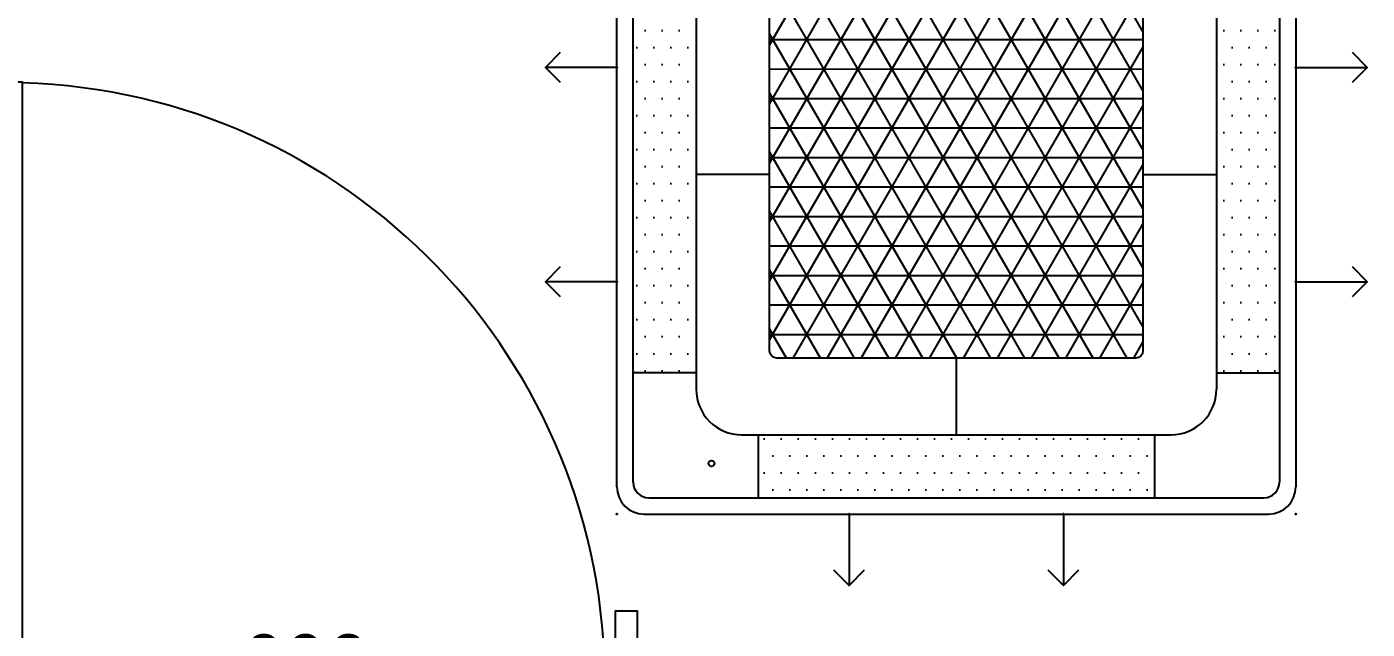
# Model space of a CAD drawing. Extents: x 11551484 to 2613213153046, y -2602833546311 to 14142.
# Drawn here: x 23025727 to 23027603, y -28525070 to -28524227 of the extents above; entities that cross this region are included whole.
import ezdxf
from ezdxf.enums import TextEntityAlignment as Align

# ---------------------------------------------------------------- set-up
doc = ezdxf.new("R2010")
doc.units = 0
doc.header["$LTSCALE"] = 1000
doc.header["$MEASUREMENT"] = 0
doc.header["$PDMODE"] = 35
doc.layers.get('0').update_dxf_attribs({"linetype": 'CONTINUOUS'})
for name, color, linetype in [('2.글자선', 60, 'CONTINUOUS'), ('CO-DO-FR', 7, 'CONTINUOUS'), ('CO-DOOR', 8, 'CONTINUOUS'), ('DVM_INDOOR', 7, 'CONTINUOUS'), ('DVM_UNIT_BP', 7, 'CONTINUOUS'), ('DVM_UNIT_DP', 4, 'CONTINUOUS'), ('DVM_UNIT_LP', 3, 'CONTINUOUS'), ('wall', 3, 'CONTINUOUS')]:
    doc.layers.add(name, color=color, linetype=linetype)
doc.styles.add('W-TEXT2', font='Dotum.ttf')

# ---------------------------------------------------------------- blocks, each defined once
blk = doc.blocks.new('D-401')
at = {"layer": 'CO-DO-FR'}
for points in [[(0, 200.0000000000036), (30, 200.0000000000036), (30, 0), (0, 0)], [(900, 200.0000000000036), (870, 200.0000000000036), (870, 0), (900, 0)]]:
    blk.add_lwpolyline(points, close=True, dxfattribs=at)
at = {"layer": 'CO-DOOR'}
blk.add_lwpolyline([(860.0000000000036, 940), (860.0000000000036, -740), (870, -740), (870, 940)], close=True, dxfattribs=at)
blk.add_arc((884.7766637001769, 100.358675686166), 839.77133988104, 91.00823178979901, 268.3092965533871, dxfattribs=at)
at = {"layer": '2.글자선', "style": 'W-TEXT2'}
blk.add_text('900', height=80.00000000000001, dxfattribs=at).set_placement((464.2543132212013, 72.80467945244163), align=Align.MIDDLE_CENTER)
blk = doc.blocks.new('DVM_BACKGROUND')
at = {"layer": 'CO-DOOR', "rotation": 180}
blk.add_blockref('D-401', (11494873.834417, -14252415.27273528), dxfattribs=at)
blk = doc.blocks.new('DVM_DP_VEC')
at = {"layer": 'DVM_UNIT_DP', "color": 0}
blk.add_line((0, 0), (100, 0), dxfattribs=at)
blk.add_lwpolyline([(78.78679656440357, 21.21320343559637), (100, 0), (78.78679656440357, -21.21320343559637)], dxfattribs=at)
blk.add_point((0, 0), dxfattribs=at)
blk = doc.blocks.new('DVM_LP_VEC')
at = {"layer": 'DVM_UNIT_LP', "color": 0}
blk.add_line((0, 0), (100, 0), dxfattribs=at)
blk.add_lwpolyline([(78.78679656440357, 21.21320343559637), (100, 0), (78.78679656440357, -21.21320343559637)], dxfattribs=at)
blk.add_point((0, 0), dxfattribs=at)
blk = doc.blocks.new('DVM_ID_CST_WF4W_840X204X840_T')
at = {"layer": 'DVM_INDOOR'}
h = blk.add_hatch(dxfattribs=at)
h.set_pattern_fill('DOTS', color=0, scale=15)
h.set_pattern_definition([(0, (0, 0), (11.90625, 23.8125), [0, -23.8125])])
h.paths.add_polyline_path([(277.4875057097763, 451.6814269191617), (-277.3435554830898, 451.6814269191617), (-277.3435554830899, 363.3891185924401), (277.4875057097764, 363.3891185924401)])
h.paths.add_polyline_path([(-363.9913214610912, 276.7387997253788), (-452.2821236932634, 276.7387997253787), (-452.2821236932634, -278.0882596767043), (-363.9295776869899, -278.0882596767043)])
h.paths.add_polyline_path([(277.4834824804598, -364.7385785458554), (-277.3435554830899, -364.7385785458551), (-277.3435554830899, -453.030886872576), (277.4834824804598, -453.0308868725762)])
h.paths.add_polyline_path([(452.4260739199499, 276.7387997253787), (364.1981993359744, 276.7387997253787), (364.136378861799, -278.0882596767044), (452.4260739199499, -278.0882596767042)])
h = blk.add_hatch(dxfattribs=at)
h.set_pattern_fill('NET3', color=0, scale=13)
h.set_pattern_definition([(0, (0, 0), (0, 41.275), []), (59.99999999999999, (0, 0), (-35.7451985412027, 20.6375), []), (120, (0, 0), (-35.7451985412027, -20.63749999999999), [])])
h.paths.add_polyline_path([(261.2765116632472, 246.0862577089958, 0.4142135623730951), (251.2765116632471, 256.0862577089958), (-251.1365846658946, 256.0862577089959, 0.4142135623730951), (-261.1365846658946, 246.0862577089959), (-261.1365846658946, -247.4357176624109, 0.4142135623730951), (-251.1365846658946, -257.4357176624109), (251.2765116632472, -257.435717662411, 0.4142135623730951), (261.2765116632472, -247.435717662411)])
at = {"layer": 'DVM_INDOOR', "color": 0}
for p, q in [((437.070080349481, 474.3253868761433), (-436.9301533521289, 474.3253868761433)), ((430.42607391995, 451.6814269191617), (-430.2821236932635, 451.6814269191617)), ((-277.3435554830899, 363.3891185924401), (-277.3435554830899, 451.6814269191616)), ((277.4875057097764, 363.3891185924401), (277.4875057097764, 451.6814269191616)), ((-474.9301533521289, -437.6748468274689), (-474.9301533521289, 436.3253868761433)), ((475.070080349481, 436.3253868761435), (475.070080349481, -437.6748468274689)), ((-452.2821236932635, -431.0308868725761), (-452.2821236932635, 429.6814269191618)), ((452.4260739199499, 429.6814269191615), (452.4260739199499, -431.0308868725761)), ((-300.3938862155579, 363.3891185924401), (300.6007672759707, 363.3891185924401)), ((0.06996349867620211, 256.0862577089958), (0.1034405297400554, 363.3891185924401)), ((-363.9938858217375, 299.782040884275), (-363.9270117510618, -301.1456562540202)), ((364.2007668811713, 299.7820320921216), (364.1338097374042, -301.1456650461736)), ((-363.9913214610911, 276.7387997253788), (-452.2821236932635, 276.7387997253787)), ((364.1981993359744, 276.7387997253787), (452.4260739199498, 276.7387997253787)), ((-261.1365846658946, -0.6747299767075106), (-363.9604483006401, -0.6861727016087036)), ((261.2765116632472, -0.6747299767075674), (364.1672878214898, -0.6861943717160437)), ((0.06996349867628737, -257.435717662411), (0.06996349867628737, -364.7385785458553)), ((-363.9295776869899, -278.0882596767043), (-452.2821236932635, -278.0882596767043)), ((364.136378861799, -278.0882596767043), (452.4260739199498, -278.0882596767042)), ((-300.3270121448822, -364.7385785458553), (300.5338101322037, -364.7385785458553)), ((-277.3435554830899, -364.7385785458553), (-277.3435554830899, -453.0308868725761)), ((277.4834824804598, -364.7385785458553), (277.4834824804598, -453.030886872576)), ((-430.2821236932634, -453.0308868725761), (430.4260739199499, -453.0308868725761)), ((-436.9301533521287, -475.6748468274688), (437.070080349481, -475.6748468274688))]:
    blk.add_line(p, q, dxfattribs=at)
blk.add_lwpolyline([(-251.1365846658946, 256.0862577089959), (251.276511663247, 256.0862577089958, -0.414213562373095), (261.2765116632472, 246.0862577089958), (261.2765116632472, -247.435717662411, -0.414213562373095), (251.2765116632472, -257.435717662411), (-251.1365846658946, -257.4357176624109, -0.414213562373095), (-261.1365846658946, -247.4357176624109), (-261.1365846658946, 246.0862577089959, -0.414213562373095)], format="xyb", close=True, dxfattribs=at)
blk.add_circle((-342.5198852014717, -404.9323154055801), 4.242817642283626, dxfattribs=at)
for centre, radius, start, end in [((-436.9301533521289, 436.3253868761433), 38, 90, 180), ((437.070080349481, 436.3253868761433), 38, 0, 90), ((-430.2821236932635, 429.6814269191617), 22, 90, 180), ((430.4260739199499, 429.6814269191615), 22, 0, 90), ((-300.3938862155579, 299.7891185924401), 63.6, 90, 180.0063761447692), ((300.6007672759707, 299.78911859244), 63.6, 359.9936159345816, 90), ((-300.3270121448822, -301.1385785458551), 63.6, 180.0063761447692, 270), ((300.5338101322037, -301.1385785458552), 63.6, 270, 359.9936159345816), ((-430.2821236932635, -431.0308868725761), 22, 180, 270), ((430.4260739199499, -431.0308868725761), 22, 270, 0), ((-436.9301533521289, -437.6748468274688), 38, 180, 270), ((437.070080349481, -437.6748468274688), 38, 270, 0)]:
    blk.add_arc(centre, radius, start, end, dxfattribs=at)
at = {"layer": 'DVM_UNIT_BP'}
for p in [(-474.9301533521289, 474.3253868761433), (475.070080349481, 474.3253868761433), (-474.9301533521289, -475.6748468274689), (475.070080349481, -475.6748468274688)]:
    blk.add_point(p, dxfattribs=at)
at = {"layer": 'DVM_UNIT_DP'}
for p, rotation in [((-150.0700703541743, 474.3253868761433), 90), ((-474.9301533521289, -150.5526935809331), 180), ((149.9299296458255, -475.6748468274687), 270)]:
    blk.add_blockref('DVM_DP_VEC', p, dxfattribs=dict(at, rotation=rotation))
blk.add_blockref('DVM_DP_VEC', (475.0700803541758, 149.4473064190733), dxfattribs=at)
at = {"layer": 'DVM_UNIT_LP'}
for p, rotation in [((149.9299296458255, 474.3253868761433), 90), ((-474.9301533521289, 149.4473064190669), 180), ((-150.0700703541743, -475.6748468274686), 270)]:
    blk.add_blockref('DVM_LP_VEC', p, dxfattribs=dict(at, rotation=rotation))
blk.add_blockref('DVM_LP_VEC', (475.0700803541758, -150.5526935809268), dxfattribs=at)
blk = doc.blocks.new('260514_슬하신경정신과의원(에어컨 오봉수)')
blk.add_blockref('DVM_BACKGROUND', (0, 0))
at = {"layer": 'DVM_INDOOR', "color": 2}
blk.add_blockref('DVM_ID_CST_WF4W_840X204X840_T', (11495320.61104525, -14251803.89909193), dxfattribs=at)

msp = doc.modelspace()

# ---------------------------------------------------------------- block references
at = {"layer": 'wall', "ltscale": 10}
msp.add_blockref('260514_슬하신경정신과의원(에어컨 오봉수)', (11531707, -14272629), dxfattribs=at)

doc.saveas('drawing.dxf')
